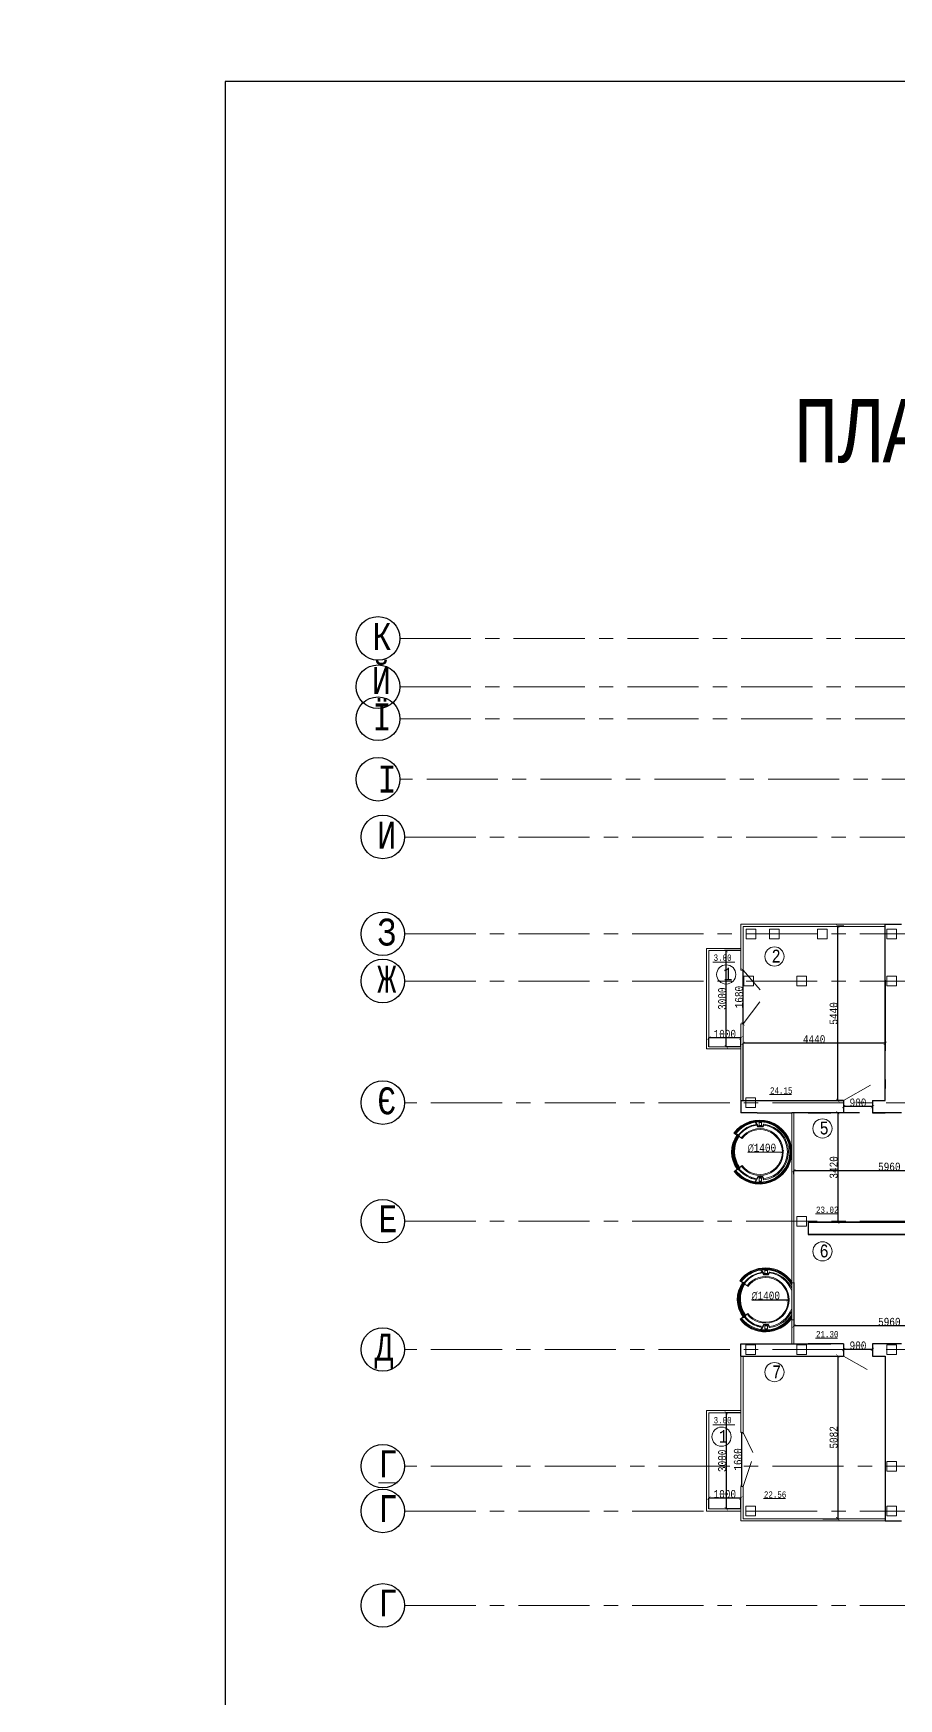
# Model space of a CAD drawing. Header units: millimetres. Extents: x -689206 to 4969298, y -1019800 to 703299.
# Drawn here: x 771506 to 798541, y -640833 to -588819 of the extents above; entities that cross this region are included whole.
import ezdxf

# ---------------------------------------------------------------- set-up
doc = ezdxf.new("R2010")
doc.units = ezdxf.units.MM
doc.linetypes.add('осеваяX2', pattern=[101.6, 63.5, -12.7, 12.7, -12.7])
for name, color, linetype, lineweight in [('б', 231, 'Continuous', 30), ('БАЛКОН', 7, 'Continuous', 20), ('Відомість заповнення дверних та віконних прорізів', 7, 'Continuous', 5), ('ОКНА', 250, 'Continuous', 20), ('РАЗМЕРЫ', 7, 'Continuous', 9), ('стены', 7, 'Continuous', 20), ('Штамп', 7, 'Continuous', 5)]:
    doc.layers.add(name, color=color, linetype=linetype, lineweight=lineweight)
doc.layers.add('внешняярамка', color=7, linetype='Continuous', lineweight=5, plot=False)
doc.layers.add('сетка', color=104, linetype='Continuous')
doc.layers.add('четотам', color=7, linetype='Continuous')
doc.styles.add('Аннотативный', font='isocteur.ttf', dxfattribs={"width": 0.7, "height": 250})
doc.dimstyles.new('Аннотативный', dxfattribs={"dimscale": 0, "dimtxt": 250, "dimasz": 100, "dimexe": 1.25, "dimexo": 0.625, "dimtad": 1, "dimdec": 0, "dimtxsty": 'Аннотативный', "dimblk": 'ARCHTICK', "dimcen": 2.5, "dimadec": 0, "dimazin": 0, "dimtfac": 1, "dimtdec": 0, "dimtmove": 0, "dimatfit": 3, "dimfxl": 1, "dimarcsym": 0})

# ---------------------------------------------------------------- blocks, each defined once
blk = doc.blocks.new('_ArchTick')
at = {"color": 0, "linetype": 'ByBlock', "const_width": 0.15}
blk.add_lwpolyline([(-0.5, -0.5), (0.5, 0.5)], dxfattribs=at)
blk = doc.blocks.new('*D4831')
at = {"layer": 'Defpoints', "color": 0, "lineweight": 5, "transparency": 16777216}
for p in [(797321, -622530), (796636, -625950), (797321, -625950)]:
    blk.add_point(p, dxfattribs=at)
at = {"layer": 'стены', "color": 0, "lineweight": -2, "transparency": 16777216}
for p, q in [((797321, -622530), (796635, -622530)), ((796636, -622530), (796636, -625950)), ((797321, -625950), (796635, -625950))]:
    blk.add_line(p, q, dxfattribs=at)
at = {"layer": 'стены', "color": 0, "lineweight": -2, "transparency": 16777216, "xscale": 100, "yscale": 100, "zscale": 100}
for p, rotation in [((796636, -622530), 90), ((796636, -625950), 270)]:
    blk.add_blockref('_ArchTick', p, dxfattribs=dict(at, rotation=rotation))
at = {"layer": 'стены', "color": 0, "lineweight": 5, "transparency": 16777216, "insert": (796511, -624240), "char_height": 250, "attachment_point": 5, "rotation": 90, "style": 'Аннотативный'}
blk.add_mtext('3420', dxfattribs=at)
blk = doc.blocks.new('*D4824')
at = {"layer": 'Defpoints', "color": 0, "linetype": 'ByBlock', "lineweight": 5, "transparency": 16777216}
for p in [(793153, -617470), (793609, -617470), (793609, -620470)]:
    blk.add_point(p, dxfattribs=at)
at = {"layer": 'б', "color": 0, "linetype": 'ByBlock', "lineweight": -2, "transparency": 16777216}
for p, q in [((793608, -617470), (793152, -617470)), ((793153, -620470), (793153, -617470)), ((793608, -620470), (793152, -620470))]:
    blk.add_line(p, q, dxfattribs=at)
at = {"layer": 'б', "color": 0, "linetype": 'ByBlock', "lineweight": -2, "transparency": 16777216, "xscale": 100, "yscale": 100, "zscale": 100}
for p, rotation in [((793153, -617470), 90), ((793153, -620470), 270)]:
    blk.add_blockref('_ArchTick', p, dxfattribs=dict(at, rotation=rotation))
at = {"layer": 'б', "color": 0, "linetype": 'ByBlock', "lineweight": 5, "transparency": 16777216, "insert": (793027, -618970), "char_height": 250, "attachment_point": 5, "rotation": 90, "style": 'Аннотативный'}
blk.add_mtext('3000', dxfattribs=at)
blk = doc.blocks.new('*D4825')
at = {"layer": 'Defpoints', "color": 0, "linetype": 'ByBlock', "lineweight": 5, "transparency": 16777216}
for p in [(792609, -620197), (792609, -620470), (793609, -620470)]:
    blk.add_point(p, dxfattribs=at)
at = {"layer": 'б', "color": 0, "linetype": 'ByBlock', "lineweight": -2, "transparency": 16777216}
for p, q in [((792609, -620469), (792609, -620196)), ((793609, -620197), (792609, -620197)), ((793609, -620469), (793609, -620196))]:
    blk.add_line(p, q, dxfattribs=at)
at = {"layer": 'б', "color": 0, "linetype": 'ByBlock', "lineweight": -2, "transparency": 16777216, "xscale": 100, "yscale": 100, "zscale": 100, "rotation": 180}
blk.add_blockref('_ArchTick', (792609, -620197), dxfattribs=at)
at = {"layer": 'б', "color": 0, "linetype": 'ByBlock', "lineweight": -2, "transparency": 16777216, "xscale": 100, "yscale": 100, "zscale": 100}
blk.add_blockref('_ArchTick', (793609, -620197), dxfattribs=at)
at = {"layer": 'б', "color": 0, "linetype": 'ByBlock', "lineweight": 5, "transparency": 16777216, "insert": (793109, -620071), "char_height": 250, "attachment_point": 5, "style": 'Аннотативный'}
blk.add_mtext('1000', dxfattribs=at)
blk = doc.blocks.new('*D4832')
at = {"layer": 'Defpoints', "color": 0, "linetype": 'ByBlock', "lineweight": 5, "transparency": 16777216}
for p in [(793609, -631903), (793153, -634903), (793609, -634903)]:
    blk.add_point(p, dxfattribs=at)
at = {"layer": 'б', "color": 0, "linetype": 'ByBlock', "lineweight": -2, "transparency": 16777216}
for p, q in [((793608, -631903), (793152, -631903)), ((793153, -631903), (793153, -634903)), ((793608, -634903), (793152, -634903))]:
    blk.add_line(p, q, dxfattribs=at)
at = {"layer": 'б', "color": 0, "linetype": 'ByBlock', "lineweight": -2, "transparency": 16777216, "xscale": 100, "yscale": 100, "zscale": 100}
for p, rotation in [((793153, -631903), 90), ((793153, -634903), 270)]:
    blk.add_blockref('_ArchTick', p, dxfattribs=dict(at, rotation=rotation))
at = {"layer": 'б', "color": 0, "linetype": 'ByBlock', "lineweight": 5, "transparency": 16777216, "insert": (793027, -633403), "char_height": 250, "attachment_point": 5, "rotation": 90, "style": 'Аннотативный'}
blk.add_mtext('3000', dxfattribs=at)
blk = doc.blocks.new('*D4833')
at = {"layer": 'Defpoints', "color": 0, "linetype": 'ByBlock', "lineweight": 5, "transparency": 16777216}
for p in [(792609, -634567), (792609, -634903), (793609, -634903)]:
    blk.add_point(p, dxfattribs=at)
at = {"layer": 'б', "color": 0, "linetype": 'ByBlock', "lineweight": -2, "transparency": 16777216}
for p, q in [((792609, -634902), (792609, -634566)), ((793609, -634567), (792609, -634567)), ((793609, -634902), (793609, -634566))]:
    blk.add_line(p, q, dxfattribs=at)
at = {"layer": 'б', "color": 0, "linetype": 'ByBlock', "lineweight": -2, "transparency": 16777216, "xscale": 100, "yscale": 100, "zscale": 100, "rotation": 180}
blk.add_blockref('_ArchTick', (792609, -634567), dxfattribs=at)
at = {"layer": 'б', "color": 0, "linetype": 'ByBlock', "lineweight": -2, "transparency": 16777216, "xscale": 100, "yscale": 100, "zscale": 100}
blk.add_blockref('_ArchTick', (793609, -634567), dxfattribs=at)
at = {"layer": 'б', "color": 0, "linetype": 'ByBlock', "lineweight": 5, "transparency": 16777216, "insert": (793109, -634442), "char_height": 250, "attachment_point": 5, "style": 'Аннотативный'}
blk.add_mtext('1000', dxfattribs=at)
blk = doc.blocks.new('*D4839')
at = {"layer": 'Defpoints', "color": 0, "lineweight": 5, "ltscale": 35, "transparency": 16777216}
for p in [(793644, -632521), (793644, -632521), (793644, -634201)]:
    blk.add_point(p, dxfattribs=at)
at = {"layer": 'РАЗМЕРЫ', "color": 0, "lineweight": -2, "ltscale": 35, "transparency": 16777216}
for p, q in [((793644, -634201), (793644, -632521)), ((793645, -632521), (793645, -632521)), ((793645, -634201), (793645, -634201))]:
    blk.add_line(p, q, dxfattribs=at)
at = {"layer": 'РАЗМЕРЫ', "color": 0, "lineweight": -2, "ltscale": 35, "transparency": 16777216, "xscale": 100, "yscale": 100, "zscale": 100}
for p, rotation in [((793644, -632521), 90), ((793644, -634201), 270)]:
    blk.add_blockref('_ArchTick', p, dxfattribs=dict(at, rotation=rotation))
at = {"layer": 'РАЗМЕРЫ', "color": 0, "lineweight": 9, "ltscale": 35, "transparency": 16777216, "insert": (793518, -633361), "char_height": 250, "attachment_point": 5, "rotation": 90, "style": 'Аннотативный'}
blk.add_mtext('1680', dxfattribs=at)
blk = doc.blocks.new('*D4840')
at = {"layer": 'Defpoints', "color": 0, "lineweight": 5, "ltscale": 35, "transparency": 16777216}
for p in [(793679, -618080), (793679, -618080), (793679, -619760)]:
    blk.add_point(p, dxfattribs=at)
at = {"layer": 'РАЗМЕРЫ', "color": 0, "lineweight": -2, "ltscale": 35, "transparency": 16777216}
for p, q in [((793679, -619760), (793679, -618080)), ((793680, -618080), (793680, -618080)), ((793680, -619760), (793680, -619760))]:
    blk.add_line(p, q, dxfattribs=at)
at = {"layer": 'РАЗМЕРЫ', "color": 0, "lineweight": -2, "ltscale": 35, "transparency": 16777216, "xscale": 100, "yscale": 100, "zscale": 100}
for p, rotation in [((793679, -618080), 90), ((793679, -619760), 270)]:
    blk.add_blockref('_ArchTick', p, dxfattribs=dict(at, rotation=rotation))
at = {"layer": 'РАЗМЕРЫ', "color": 0, "lineweight": 9, "ltscale": 35, "transparency": 16777216, "insert": (793553, -618920), "char_height": 250, "attachment_point": 5, "rotation": 90, "style": 'Аннотативный'}
blk.add_mtext('1680', dxfattribs=at)
blk = doc.blocks.new('*D4843')
at = {"layer": 'Defpoints', "color": 0, "lineweight": 5, "ltscale": 35, "transparency": 16777216}
for p in [(796820, -622340), (796820, -622340), (797720, -622340)]:
    blk.add_point(p, dxfattribs=at)
at = {"layer": 'РАЗМЕРЫ', "color": 0, "lineweight": -2, "ltscale": 35, "transparency": 16777216}
for p, q in [((796820, -622340), (796820, -622339)), ((797720, -622340), (796820, -622340)), ((797720, -622340), (797720, -622339))]:
    blk.add_line(p, q, dxfattribs=at)
at = {"layer": 'РАЗМЕРЫ', "color": 0, "lineweight": -2, "ltscale": 35, "transparency": 16777216, "xscale": 100, "yscale": 100, "zscale": 100, "rotation": 180}
blk.add_blockref('_ArchTick', (796820, -622340), dxfattribs=at)
at = {"layer": 'РАЗМЕРЫ', "color": 0, "lineweight": -2, "ltscale": 35, "transparency": 16777216, "xscale": 100, "yscale": 100, "zscale": 100}
blk.add_blockref('_ArchTick', (797720, -622340), dxfattribs=at)
at = {"layer": 'РАЗМЕРЫ', "color": 0, "lineweight": 5, "ltscale": 35, "transparency": 16777216, "insert": (797270, -622215), "char_height": 250, "attachment_point": 5, "style": 'Аннотативный'}
blk.add_mtext('900', dxfattribs=at)
blk = doc.blocks.new('*D4844')
at = {"layer": 'Defpoints', "color": 0, "lineweight": 5, "ltscale": 35, "transparency": 16777216}
for p in [(796820, -629928), (796820, -629928), (797720, -629940)]:
    blk.add_point(p, dxfattribs=at)
at = {"layer": 'РАЗМЕРЫ', "color": 0, "lineweight": -2, "ltscale": 35, "transparency": 16777216}
for p, q in [((796820, -629928), (796820, -629927)), ((797720, -629928), (796820, -629928)), ((797720, -629940), (797720, -629927))]:
    blk.add_line(p, q, dxfattribs=at)
at = {"layer": 'РАЗМЕРЫ', "color": 0, "lineweight": -2, "ltscale": 35, "transparency": 16777216, "xscale": 100, "yscale": 100, "zscale": 100, "rotation": 180}
blk.add_blockref('_ArchTick', (796820, -629928), dxfattribs=at)
at = {"layer": 'РАЗМЕРЫ', "color": 0, "lineweight": -2, "ltscale": 35, "transparency": 16777216, "xscale": 100, "yscale": 100, "zscale": 100}
blk.add_blockref('_ArchTick', (797720, -629928), dxfattribs=at)
at = {"layer": 'РАЗМЕРЫ', "color": 0, "lineweight": 5, "ltscale": 35, "transparency": 16777216, "insert": (797270, -629803), "char_height": 250, "attachment_point": 5, "style": 'Аннотативный'}
blk.add_mtext('900', dxfattribs=at)
blk = doc.blocks.new('*D4846')
at = {"layer": 'Defpoints', "color": 0, "lineweight": 5, "ltscale": 35, "transparency": 16777216}
for p in [(793687, -628376), (795087, -628376)]:
    blk.add_point(p, dxfattribs=at)
at = {"layer": 'РАЗМЕРЫ', "color": 0, "lineweight": -2, "ltscale": 35, "transparency": 16777216}
blk.add_line((793949, -628376), (795087, -628376), dxfattribs=at)
at = {"layer": 'РАЗМЕРЫ', "color": 0, "lineweight": -2, "ltscale": 35, "transparency": 16777216, "xscale": 100, "yscale": 100, "zscale": 100}
blk.add_blockref('_ArchTick', (795087, -628376), dxfattribs=at)
at = {"layer": 'РАЗМЕРЫ', "color": 0, "lineweight": 5, "ltscale": 35, "transparency": 16777216, "insert": (794387, -628251), "char_height": 250, "attachment_point": 5, "style": 'Аннотативный'}
blk.add_mtext('∅1400', dxfattribs=at)
blk = doc.blocks.new('*D4847')
at = {"layer": 'Defpoints', "color": 0, "lineweight": 5, "ltscale": 35, "transparency": 16777216}
for p in [(796166, -630130), (796166, -635212), (796636, -635212)]:
    blk.add_point(p, dxfattribs=at)
at = {"layer": 'РАЗМЕРЫ', "color": 0, "lineweight": -2, "ltscale": 35, "transparency": 16777216}
for p, q in [((796167, -630130), (796638, -630130)), ((796636, -630130), (796636, -635212)), ((796167, -635212), (796638, -635212))]:
    blk.add_line(p, q, dxfattribs=at)
at = {"layer": 'РАЗМЕРЫ', "color": 0, "lineweight": -2, "ltscale": 35, "transparency": 16777216, "xscale": 100, "yscale": 100, "zscale": 100}
for p, rotation in [((796636, -630130), 90), ((796636, -635212), 270)]:
    blk.add_blockref('_ArchTick', p, dxfattribs=dict(at, rotation=rotation))
at = {"layer": 'РАЗМЕРЫ', "color": 0, "lineweight": 5, "ltscale": 35, "transparency": 16777216, "insert": (796511, -632671), "char_height": 250, "attachment_point": 5, "rotation": 90, "style": 'Аннотативный'}
blk.add_mtext('5082', dxfattribs=at)
blk = doc.blocks.new('*D4848')
at = {"layer": 'Defpoints', "color": 0, "lineweight": 5, "ltscale": 35, "transparency": 16777216}
for p in [(796635, -616710), (796822, -616710), (796820, -622150)]:
    blk.add_point(p, dxfattribs=at)
at = {"layer": 'РАЗМЕРЫ', "color": 0, "lineweight": -2, "ltscale": 35, "transparency": 16777216}
for p, q in [((796822, -616710), (796634, -616710)), ((796635, -622150), (796635, -616710)), ((796819, -622150), (796634, -622150))]:
    blk.add_line(p, q, dxfattribs=at)
at = {"layer": 'РАЗМЕРЫ', "color": 0, "lineweight": -2, "ltscale": 35, "transparency": 16777216, "xscale": 100, "yscale": 100, "zscale": 100}
for p, rotation in [((796635, -616710), 90), ((796635, -622150), 270)]:
    blk.add_blockref('_ArchTick', p, dxfattribs=dict(at, rotation=rotation))
at = {"layer": 'РАЗМЕРЫ', "color": 0, "lineweight": 5, "ltscale": 35, "transparency": 16777216, "insert": (796510, -619430), "char_height": 250, "attachment_point": 5, "rotation": 90, "style": 'Аннотативный'}
blk.add_mtext('5440', dxfattribs=at)
blk = doc.blocks.new('*D4851')
at = {"layer": 'Defpoints', "color": 0, "lineweight": 5, "ltscale": 35, "transparency": 16777216}
for p in [(795268, -624343), (795268, -624450), (801228, -624450)]:
    blk.add_point(p, dxfattribs=at)
at = {"layer": 'РАЗМЕРЫ', "color": 0, "lineweight": -2, "ltscale": 35, "transparency": 16777216}
for p, q in [((795268, -624450), (795268, -624342)), ((801228, -624343), (795268, -624343)), ((801228, -624450), (801228, -624342))]:
    blk.add_line(p, q, dxfattribs=at)
at = {"layer": 'РАЗМЕРЫ', "color": 0, "lineweight": -2, "ltscale": 35, "transparency": 16777216, "xscale": 100, "yscale": 100, "zscale": 100, "rotation": 180}
blk.add_blockref('_ArchTick', (795268, -624343), dxfattribs=at)
at = {"layer": 'РАЗМЕРЫ', "color": 0, "lineweight": -2, "ltscale": 35, "transparency": 16777216, "xscale": 100, "yscale": 100, "zscale": 100}
blk.add_blockref('_ArchTick', (801228, -624343), dxfattribs=at)
at = {"layer": 'РАЗМЕРЫ', "color": 0, "lineweight": 5, "ltscale": 35, "transparency": 16777216, "insert": (798248, -624218), "char_height": 250, "attachment_point": 5, "style": 'Аннотативный'}
blk.add_mtext('5960', dxfattribs=at)
blk = doc.blocks.new('*D4854')
at = {"layer": 'Defpoints', "color": 0, "lineweight": 5, "ltscale": 35, "transparency": 16777216}
for p in [(795268, -627830), (801228, -627830), (795268, -629190)]:
    blk.add_point(p, dxfattribs=at)
at = {"layer": 'РАЗМЕРЫ', "color": 0, "lineweight": -2, "ltscale": 35, "transparency": 16777216}
for p, q in [((795268, -627831), (795268, -629192)), ((801228, -627831), (801228, -629192)), ((801228, -629190), (795268, -629190))]:
    blk.add_line(p, q, dxfattribs=at)
at = {"layer": 'РАЗМЕРЫ', "color": 0, "lineweight": -2, "ltscale": 35, "transparency": 16777216, "xscale": 100, "yscale": 100, "zscale": 100, "rotation": 180}
blk.add_blockref('_ArchTick', (795268, -629190), dxfattribs=at)
at = {"layer": 'РАЗМЕРЫ', "color": 0, "lineweight": -2, "ltscale": 35, "transparency": 16777216, "xscale": 100, "yscale": 100, "zscale": 100}
blk.add_blockref('_ArchTick', (801228, -629190), dxfattribs=at)
at = {"layer": 'РАЗМЕРЫ', "color": 0, "lineweight": 5, "ltscale": 35, "transparency": 16777216, "insert": (798248, -629065), "char_height": 250, "attachment_point": 5, "style": 'Аннотативный'}
blk.add_mtext('5960', dxfattribs=at)
blk = doc.blocks.new('*D4858')
at = {"layer": 'Defpoints', "color": 0, "lineweight": 5, "ltscale": 35, "transparency": 16777216}
for p in [(793679, -620364), (793679, -622150), (798119, -622150)]:
    blk.add_point(p, dxfattribs=at)
at = {"layer": 'РАЗМЕРЫ', "color": 0, "lineweight": -2, "ltscale": 35, "transparency": 16777216}
for p, q in [((793679, -622150), (793679, -620362)), ((798119, -620364), (793679, -620364)), ((798119, -622150), (798119, -620362))]:
    blk.add_line(p, q, dxfattribs=at)
at = {"layer": 'РАЗМЕРЫ', "color": 0, "lineweight": -2, "ltscale": 35, "transparency": 16777216, "xscale": 100, "yscale": 100, "zscale": 100, "rotation": 180}
blk.add_blockref('_ArchTick', (793679, -620364), dxfattribs=at)
at = {"layer": 'РАЗМЕРЫ', "color": 0, "lineweight": -2, "ltscale": 35, "transparency": 16777216, "xscale": 100, "yscale": 100, "zscale": 100}
blk.add_blockref('_ArchTick', (798119, -620364), dxfattribs=at)
at = {"layer": 'РАЗМЕРЫ', "color": 0, "lineweight": 5, "ltscale": 35, "transparency": 16777216, "insert": (795899, -620238), "char_height": 250, "attachment_point": 5, "style": 'Аннотативный'}
blk.add_mtext('4440', dxfattribs=at)
blk = doc.blocks.new('*D5085')
at = {"layer": 'Defpoints', "color": 0, "lineweight": 30, "ltscale": 35, "transparency": 16777216}
for p in [(793507, -623769), (794907, -623751)]:
    blk.add_point(p, dxfattribs=at)
at = {"layer": 'РАЗМЕРЫ', "color": 0, "lineweight": -2, "ltscale": 35, "transparency": 16777216}
blk.add_line((793831, -623765), (794907, -623751), dxfattribs=at)
at = {"layer": 'РАЗМЕРЫ', "color": 0, "lineweight": -2, "ltscale": 35, "transparency": 16777216, "xscale": 100, "yscale": 100, "zscale": 100, "rotation": 0.7114000594478194}
blk.add_blockref('_ArchTick', (794907, -623751), dxfattribs=at)
at = {"layer": 'РАЗМЕРЫ', "color": 0, "lineweight": 30, "ltscale": 35, "transparency": 16777216, "insert": (794267, -623634), "char_height": 250, "attachment_point": 5, "rotation": 0.7114, "style": 'Аннотативный'}
blk.add_mtext('∅1400', dxfattribs=at)

msp = doc.modelspace()

# ---------------------------------------------------------------- linework, layer by layer
at = {"layer": 'б', "color": 18, "linetype": 'ByBlock', "lineweight": 9, "true_color": 0x000000}
for p, q in [((792539, -620540), (792539, -617400)), ((792539, -634973), (792539, -631833)), ((793679, -632521.3), (793988.9, -633143.8)), ((793679, -634201.3), (793944.3, -633426.4))]:
    msp.add_line(p, q, dxfattribs=at)
at = {"layer": 'БАЛКОН', "lineweight": 9}
for p, q in [((792539, -617400), (793609, -617400)), ((792609, -620470), (792609, -617470)), ((792609, -617470), (793609, -617470)), ((793609, -620470), (792609, -620470)), ((793609, -620540), (792539, -620540)), ((792539, -631833), (793609, -631833)), ((792609, -634903), (792609, -631903)), ((792609, -631903), (793609, -631903)), ((793609, -634903), (792609, -634903))]:
    msp.add_line(p, q, dxfattribs=at)
at = {"layer": 'БАЛКОН'}
msp.add_line((793609, -634973), (792539, -634973), dxfattribs=at)
at = {"layer": 'внешняярамка', "lineweight": 5, "ltscale": 50, "const_width": 3}
msp.add_lwpolyline([(771507.8, -677848.6), (897406.5, -677848.6), (897406.5, -588820.3), (771507.8, -588820.3), (771507.8, -677848.6)], dxfattribs=at)
at = {"layer": 'ОКНА', "color": 0, "lineweight": 9}
for p, q in [((798119, -616640.3), (793609, -616640.3)), ((798119, -616710.3), (793679, -616710.3))]:
    msp.add_line(p, q, dxfattribs=at)
at = {"layer": 'РАЗМЕРЫ', "linetype": 'осеваяX2', "lineweight": 5, "ltscale": 35}
for p, q in [((782955.6, -607718.8), (850158.3, -607720)), ((850025.6, -612118.3), (782955.6, -612118.3)), ((850158.3, -622218.3), (783105.6, -622218.3)), ((850158.3, -629928.3), (783105.6, -629928.3)), ((850158.3, -633573), (783105.6, -633573))]:
    msp.add_line(p, q, dxfattribs=at)
at = {"layer": 'РАЗМЕРЫ'}
for p, q in [((792730.2, -617832.1), (793419.5, -617832.1)), ((794506.1, -621963.6), (795195.3, -621963.6)), ((795944, -625687.1), (796633.3, -625687.1)), ((795944, -629572.7), (796633.3, -629572.7)), ((792730.2, -632276.3), (793419.5, -632276.3)), ((794315, -634582.7), (795004.2, -634582.7))]:
    msp.add_line(p, q, dxfattribs=at)
at = {"layer": 'РАЗМЕРЫ', "lineweight": 9, "ltscale": 35}
for p, q in [((793679, -618079.5), (793609, -618079.5)), ((793679, -619759.5), (793609, -619759.5)), ((793679, -632521.3), (793609, -632521.3)), ((793679, -634201.3), (793609, -634201.3))]:
    msp.add_line(p, q, dxfattribs=at)
at = {"layer": 'РАЗМЕРЫ', "lineweight": 5, "ltscale": 35}
for p, q in [((793679, -619759.5), (794202.4, -619067.1)), ((796820.1, -622150.3), (797659.2, -621665.8)), ((794093.8, -622895.6), (794055.5, -622829.2)), ((794155.1, -622956.6), (794075.1, -622826.4)), ((794106.4, -622917.5), (794105.7, -622916.1)), ((794138.3, -622973.8), (794106.4, -622917.5)), ((794138.3, -622973.8), (794292.5, -622973.8)), ((794155.1, -622956.6), (794281.5, -622956.6)), ((794210, -622933.8), (794210, -622938.5)), ((794210, -622938.5), (794233.8, -622938.5)), ((794221.8, -622947.8), (794221.8, -622938.5)), ((794223.5, -622947.8), (794221.8, -622947.8)), ((794223.5, -622938.5), (794223.5, -622945)), ((794223.5, -622945), (794223.5, -622947.8)), ((794233.8, -622938.5), (794233.8, -622933.8)), ((794281.5, -622956.6), (794319.6, -622890.6)), ((794292.5, -622973.8), (794326, -622915.7)), ((794319.6, -622890.6), (794330.4, -622892)), ((794330.4, -622892), (794338.4, -622893)), ((793648.9, -623337.6), (793393.8, -623165.4)), ((793504.2, -623204.3), (793495.9, -623215.5)), ((793495.9, -623215.5), (793508.6, -623224.9)), ((793516.9, -623213.8), (793504.2, -623204.3)), ((793508.6, -623224.9), (793516.9, -623213.8)), ((793546, -623250.5), (793552, -623240.1)), ((793559.1, -623259.5), (793546, -623250.5)), ((793552, -623240.1), (793567, -623248.8)), ((793567, -623248.8), (793559.1, -623259.5)), ((793648.3, -624181.7), (793403.6, -624366.4)), ((793507.2, -624305.1), (793521.9, -624293.5)), ((793507.2, -624305.1), (793516.6, -624317)), ((793516.6, -624317), (793531.2, -624305.4)), ((793523.7, -624295.6), (793520.8, -624292)), ((793531.2, -624305.4), (793523.6, -624295.7)), ((793561.9, -624264), (793580.4, -624249.3)), ((793561.9, -624264), (793569.8, -624274)), ((793569.8, -624274), (793587.9, -624259.7)), ((793587.9, -624259.7), (793580.4, -624249.3)), ((793611.6, -624209.4), (793648.3, -624181.7)), ((794090.8, -624619.7), (794055, -624689.3)), ((794155.1, -624540.3), (794072.3, -624692)), ((794138.3, -624527.2), (794105.1, -624591.7)), ((794138.3, -624527.2), (794292.5, -624527.2)), ((794155.1, -624540.3), (794174.1, -624540.3)), ((794168.3, -624527.2), (794198.3, -624527.2)), ((794174.1, -624540.3), (794257.6, -624540.3)), ((794210, -624574.6), (794210, -624569.9)), ((794210, -624569.9), (794233.8, -624569.9)), ((794221.8, -624560.6), (794221.8, -624569.9)), ((794223.5, -624569.9), (794223.5, -624563.4)), ((794233.8, -624569.9), (794233.8, -624574.6)), ((794281.5, -624540.3), (794257.6, -624540.3)), ((794281.8, -624540.3), (794308, -624594.4)), ((794292.5, -624527.2), (794324.5, -624592.4)), ((794308, -624594.4), (794322.7, -624624.7)), ((795198.3, -627962.8), (795198.3, -627153.8)), ((795198.3, -627153.8), (795198.3, -628756.1)), ((793828.9, -627953.8), (793573.8, -627781.7)), ((794273.9, -627511.9), (794235.5, -627445.5)), ((794335.1, -627572.9), (794255.1, -627442.7)), ((794286.5, -627533.7), (794285.7, -627532.4)), ((794318.3, -627590), (794286.5, -627533.7)), ((794318.3, -627590), (794472.5, -627590)), ((794335.1, -627572.9), (794461.6, -627572.9)), ((794390.1, -627550), (794390.1, -627554.7)), ((794390.1, -627554.7), (794413.8, -627554.7)), ((794401.8, -627564), (794401.8, -627554.7)), ((794403.5, -627564), (794401.8, -627564)), ((794403.5, -627554.7), (794403.5, -627561.2)), ((794403.5, -627561.2), (794403.5, -627564)), ((794413.8, -627554.7), (794413.8, -627550)), ((794461.6, -627572.9), (794499.7, -627506.9)), ((794472.5, -627590), (794506, -627531.9)), ((794499.7, -627506.9), (794510.4, -627508.3)), ((794510.4, -627508.3), (794518.4, -627509.3)), ((795198.3, -628367.5), (795198.3, -627803.3)), ((795198.3, -627803.3), (795198.3, -628948.1)), ((793684.2, -627820.6), (793676, -627831.8)), ((793676, -627831.8), (793688.7, -627841.1)), ((793696.9, -627830.1), (793684.2, -627820.6)), ((793688.7, -627841.1), (793696.9, -627830.1)), ((793726, -627866.8), (793732, -627856.4)), ((793739.2, -627875.7), (793726, -627866.8)), ((793732, -627856.4), (793747, -627865.1)), ((793747, -627865.1), (793739.2, -627875.7)), ((795198.3, -627849.6), (795268.3, -627849.6)), ((793828.4, -628798), (793583.6, -628982.7)), ((793791.7, -628825.7), (793828.4, -628798)), ((793687.3, -628921.4), (793701.9, -628909.8)), ((793687.3, -628921.4), (793696.7, -628933.2)), ((793696.7, -628933.2), (793711.3, -628921.6)), ((793703.7, -628911.9), (793700.9, -628908.3)), ((793711.3, -628921.6), (793703.6, -628912)), ((793741.9, -628880.2), (793760.4, -628865.6)), ((793741.9, -628880.2), (793749.9, -628890.3)), ((793749.9, -628890.3), (793768, -628875.9)), ((793768, -628875.9), (793760.4, -628865.6)), ((794270.8, -629236), (794235, -629305.6)), ((794335.1, -629156.5), (794252.3, -629308.3)), ((794318.3, -629143.4), (794285.2, -629208)), ((794318.3, -629143.4), (794472.5, -629143.4)), ((794335.1, -629156.5), (794354.2, -629156.5)), ((794348.3, -629143.4), (794378.3, -629143.4)), ((794354.2, -629156.5), (794437.7, -629156.5)), ((794390.1, -629190.9), (794390.1, -629186.2)), ((794390.1, -629186.2), (794413.8, -629186.2)), ((794401.8, -629176.9), (794401.8, -629186.2)), ((794403.5, -629186.2), (794403.5, -629179.7)), ((794413.8, -629186.2), (794413.8, -629190.9)), ((794461.6, -629156.5), (794437.7, -629156.5)), ((794461.8, -629156.5), (794488, -629210.6)), ((794472.5, -629143.4), (794504.6, -629208.7)), ((794488, -629210.6), (794502.8, -629241)), ((795198.3, -628999.2), (795268.3, -628999.2)), ((796819.9, -630130.4), (797555.5, -630555.1))]:
    msp.add_line(p, q, dxfattribs=at)
at = {"layer": 'РАЗМЕРЫ', "lineweight": 9}
for p, q in [((795198.3, -629750.3), (795198.3, -622530.3)), ((795268.3, -629750.3), (795268.3, -622530.3)), ((793609, -632521.3), (793609, -630130.3)), ((793679, -632521.3), (793679, -630130.3)), ((793609, -635282.3), (793609, -634201.3)), ((793679, -635212.3), (793679, -634201.3)), ((793609, -635282.3), (798119, -635282.3)), ((793679, -635212.3), (798119, -635212.3))]:
    msp.add_line(p, q, dxfattribs=at)
at = {"layer": 'РАЗМЕРЫ', "lineweight": 30, "ltscale": 35}
for p, q in [((796820.1, -622150.3), (796819.9, -622530.4)), ((797720.1, -622150.3), (797719.9, -622530.4)), ((796820.1, -629750.3), (796819.9, -630130.4)), ((797720.1, -629750.3), (797719.9, -630130.4))]:
    msp.add_line(p, q, dxfattribs=at)
at = {"layer": 'РАЗМЕРЫ', "lineweight": 5, "ltscale": 35}
msp.add_lwpolyline([(793680.2, -618079.5), (794211.5, -618688.6)], dxfattribs=at)
for points in [[(794258.9, -622933.8), (794258.9, -622841.1), (794180.3, -622841.1), (794180.3, -622933.8)], [(794258.9, -624574.6), (794258.9, -624667.3), (794180.3, -624667.3), (794180.3, -624574.6)], [(794439, -627550), (794439, -627457.3), (794360.4, -627457.3), (794360.4, -627550)], [(794439, -629190.9), (794439, -629283.6), (794360.4, -629283.6), (794360.4, -629190.9)]]:
    msp.add_lwpolyline(points, close=True, dxfattribs=at)
for centre, radius, start, end in [((794225.3, -623757.9), 872.3, 98.67232, 261.12344), ((794225.3, -623757.9), 872.3, 121.39513, 261.12344), ((794217.6, -623754), 845.3, 97.60747, 262.35646), ((794198.3, -623759.4), 1000, 217.37501, 143.55996), ((794198.3, -623759.4), 1000, 217.37501, 143.55996), ((794196.8, -623760), 978.9, 217.40664, 143.42968), ((794198.2, -623762.5), 959.9, 217.24441, 143.30067), ((794198.3, -623759.4), 941.1, 98.7273, 143.40814), ((794198.3, -623759.4), 941.1, 217.39558, 97.52129), ((794205.9, -623758.9), 729.6, 217.17279, 143.03122), ((794207, -623760), 700, 217.04665, 142.8815), ((794217.6, -623754), 845.3, 359.75585, 82.62867), ((794225.3, -623757.9), 872.3, 359.77349, 82.55309), ((794216.5, -623752.9), 898.9, 143.28399, 217.90601), ((794223.5, -623752.6), 896.4, 143.59131, 217.64066), ((794220.8, -623750.4), 885.1, 143.58021, 217.73128), ((794276, -623745.9), 882.2, 145.83963, 215.96208), ((794284.4, -623743.6), 880.1, 146.26961, 215.73149), ((794280.7, -623739.1), 866.4, 146.38679, 216.0762), ((794225.3, -623757.9), 872.3, 276.41061, 359.77349), ((794217.6, -623754), 845.3, 277.27063, 359.75585), ((794217.6, -623754), 845.3, 251.00234, 262.35646), ((794405.4, -628374.2), 872.3, 98.67232, 261.12344), ((794405.4, -628374.2), 872.3, 121.39513, 261.12344), ((794397.6, -628370.2), 845.3, 97.60747, 262.35646), ((794378.3, -628375.7), 1000, 34.91854, 143.55996), ((794378.3, -628375.7), 1000, 34.91854, 143.55996), ((794376.8, -628376.3), 978.9, 32.94946, 143.42968), ((794378.2, -628378.8), 959.9, 31.31056, 143.30067), ((794378.3, -628375.7), 941.1, 98.7273, 143.40814), ((794385.9, -628375.1), 729.6, 217.17279, 143.03122), ((794387.1, -628376.3), 700, 217.04665, 142.8815), ((794378.3, -628375.7), 941.1, 29.38742, 97.52129), ((794397.6, -628370.2), 845.3, 18.68815, 82.62867), ((794405.4, -628374.2), 872.3, 24.62853, 82.55309), ((794396.5, -628369.2), 898.9, 143.28399, 217.90601), ((794403.6, -628368.8), 896.4, 143.59131, 217.64066), ((794400.9, -628366.6), 885.1, 143.58021, 217.73128), ((794456, -628362.2), 882.2, 145.83963, 215.96208), ((794464.4, -628359.9), 880.1, 146.26961, 215.73149), ((794460.7, -628355.4), 866.4, 146.38679, 216.0762), ((794378.3, -628375.7), 941.1, 217.39558, 330.61258), ((794405.4, -628374.2), 872.3, 276.41061, 335.37147), ((794397.6, -628370.2), 845.3, 277.27063, 341.31185), ((794378.3, -628375.7), 1000, 217.37501, 325.08146), ((794378.3, -628375.7), 1000, 217.37501, 325.08146), ((794376.8, -628376.3), 978.9, 217.40664, 327.05054), ((794378.2, -628378.8), 959.9, 217.24441, 328.68944), ((794397.6, -628370.2), 845.3, 251.00234, 262.35646)]:
    msp.add_arc(centre, radius, start, end, dxfattribs=at)
at = {"layer": 'сетка', "color": 0}
for centre in [(782274.9, -607716.6), (782274.9, -609226.1), (782274.9, -610226.1), (782274.9, -612116.1), (782424.9, -613918.1), (782424.9, -616945.5), (782424.9, -618418.1), (782424.9, -622216.1), (782424.9, -625918.1), (782424.9, -629926.1), (782424.9, -633570.8), (782424.9, -634970.1), (782424.9, -637918.1)]:
    msp.add_circle(centre, 680.7, dxfattribs=at)
at = {"layer": 'стены', "linetype": 'осеваяX2', "lineweight": 5, "ltscale": 35}
for p, q in [((782955.6, -609228.3), (850158.3, -609228.3)), ((782955.6, -610228.3), (850158.3, -610228.3)), ((783105.6, -613920.3), (850158.3, -613920.3)), ((783105.6, -616947.7), (850158.3, -616947.7)), ((783105.6, -618420.3), (850158.3, -618420.3)), ((783105.6, -625920.3), (850158.3, -625920.3)), ((783105.6, -634972.3), (850158.3, -634972.3)), ((783105.6, -637920.3), (850158.3, -637920.3))]:
    msp.add_line(p, q, dxfattribs=at)
at = {"layer": 'стены'}
for p, q in [((793609, -616640.3), (793609, -618079.5)), ((793679, -616710.3), (793679, -618079.5)), ((798119, -618393.1), (798119, -618903.1)), ((793609, -619759.5), (793609, -622150.3)), ((793679, -619759.5), (793679, -622150.3)), ((798119, -622150.3), (798119, -621770.3)), ((798508.3, -622530.3), (798119, -622530.3)), ((797048.3, -626330.3), (796668.3, -626330.3)), ((797720.1, -629750.3), (798119, -629750.3)), ((798508.3, -629750.3), (798119, -629750.3)), ((798119, -633887.5), (798119, -631684.5))]:
    msp.add_line(p, q, dxfattribs=at)
at = {"layer": 'стены', "lineweight": 30}
for p, q in [((798119, -621496.3), (798119, -616640.3)), ((798119, -616640.3), (798629, -616640.3)), ((798119, -618393.1), (798119, -620596.3)), ((798119, -621496.3), (798119, -621770.3)), ((798119, -622150.3), (798119, -621496.3)), ((793609, -622150.3), (796820.1, -622150.3)), ((793609, -622150.3), (793609, -622530.3)), ((794119, -622530.3), (793609, -622530.3)), ((794119, -622530.3), (795198.3, -622530.3)), ((796819.9, -622530.3), (795198.3, -622530.3)), ((795708.3, -622530.3), (796421.3, -622530.3)), ((797719.9, -622530.3), (798119, -622530.3)), ((798628.8, -622530.8), (797719.9, -622530.4)), ((797720.1, -622150.3), (798119, -622150.3)), ((799248.3, -625950.3), (795708.3, -625950.3)), ((795708.3, -625950.3), (799248.3, -625950.3)), ((795708.3, -625950.3), (795708.3, -626330.3)), ((795708.3, -626330.3), (799248.3, -626330.3)), ((799628.3, -626330.3), (795708.3, -626330.3)), ((793609, -630130.3), (793609, -629750.3)), ((793609, -629750.3), (795708.3, -629750.3)), ((795708.3, -629750.3), (796421.3, -629750.3)), ((796820.1, -629750.3), (795708.3, -629750.3)), ((798629, -629750.3), (797720.1, -629750.3)), ((793609, -630130.3), (796819.9, -630130.3)), ((797719.9, -630130.3), (798119, -630130.3)), ((798119, -630130.3), (798119, -635282.3)), ((798119, -635282.3), (798629, -635282.3))]:
    msp.add_line(p, q, dxfattribs=at)
at = {"layer": 'стены'}
for points in [[(793777.8, -616797.7), (794077.8, -616797.7), (794077.8, -617097.7), (793777.8, -617097.7)], [(794508.3, -616797.7), (794808.3, -616797.7), (794808.3, -617097.7), (794508.3, -617097.7)], [(796008.3, -616797.7), (796308.3, -616797.7), (796308.3, -617097.7), (796008.3, -617097.7)], [(798169, -616797.7), (798469, -616797.7), (798469, -617097.7), (798169, -617097.7)], [(793700, -618270.3), (794000, -618270.3), (794000, -618570.3), (793700, -618570.3)], [(795358.3, -618270.3), (795658.3, -618270.3), (795658.3, -618570.3), (795358.3, -618570.3)], [(798169, -618270.3), (798469, -618270.3), (798469, -618570.3), (798169, -618570.3)], [(793769, -622068.3), (794069, -622068.3), (794069, -622368.3), (793769, -622368.3)], [(795358.3, -625770.3), (795658.3, -625770.3), (795658.3, -626070.3), (795358.3, -626070.3)], [(793769, -629778.3), (794069, -629778.3), (794069, -630078.3), (793769, -630078.3)], [(795358.3, -629778.3), (795658.3, -629778.3), (795658.3, -630078.3), (795358.3, -630078.3)], [(798169, -629778.3), (798469, -629778.3), (798469, -630078.3), (798169, -630078.3)], [(798169, -633423), (798469, -633423), (798469, -633723), (798169, -633723)], [(793769, -634822.3), (794069, -634822.3), (794069, -635122.3), (793769, -635122.3)], [(798169, -634822.3), (798469, -634822.3), (798469, -635122.3), (798169, -635122.3)]]:
    msp.add_lwpolyline(points, close=True, dxfattribs=at)
at = {"layer": 'четотам', "lineweight": 13}
for centre in [(794658.3, -617652.5), (793152.9, -618212.5), (796158.3, -623022.5), (796158.3, -626862.5), (794658.3, -630632.5), (793007.8, -632650.3)]:
    msp.add_circle(centre, 300, dxfattribs=at)
at = {"layer": 'Штамп', "lineweight": 30}
msp.add_lwpolyline([(777503, -676349.8), (895907.7, -676349.8), (895907.7, -590319.1), (777503, -590319.1)], close=True, dxfattribs=at)

# ---------------------------------------------------------------- texts
at = {"layer": 'Відомість заповнення дверних та віконних прорізів', "ltscale": 50, "insert": (795260.5, -600239.9), "char_height": 1981.599, "width": 49794.183, "attachment_point": 1, "style": 'Аннотативный'}
msp.add_mtext('ПЛАН ПОЗНАЧЦІ +15.300/+18 300', dxfattribs=at)
at = {"layer": 'РАЗМЕРЫ', "lineweight": 5, "ltscale": 35, "width": 7009.377, "attachment_point": 1, "style": 'Аннотативный'}
for s, insert, char_height in [('К', (782103.9, -607239.9), 841.3), ('Й', (782086.3, -608608.4), 841.3), ('Ї', (782103.9, -609749.3), 841.3), ('І', (782262.5, -611692.2), 841.3), ('И', (782253.9, -613441.3), 841.3), ('З', (782253.9, -616468.8), 841.3), ('Ж', (782253.9, -617941.3), 841.3), ('Є', (782253.9, -621739.3), 841.3), ('Е', (782289.2, -625423.7), 841.3), ('Д', (782168.9, -629431.7), 841.3), ('{\\LГ}', (782289.2, -633076.5), 841.28), ('Г', (782289.2, -634475.7), 841.3), ('Г', (782289.2, -637423.7), 841.3)]:
    msp.add_mtext(s, dxfattribs=dict(at, insert=insert, char_height=char_height))
at = {"layer": 'РАЗМЕРЫ', "char_height": 200, "width": 656.117, "attachment_point": 1, "style": 'Аннотативный'}
for s, insert in [('3.00', (792759.5, -617589.3)), ('24.15', (794520.2, -621739.6)), ('23.02', (795958.2, -625463.1)), ('21.30', (795958.2, -629348.6)), ('3.00', (792759.5, -632033.5)), ('22.56', (794329.1, -634358.7))]:
    msp.add_mtext(s, dxfattribs=dict(at, insert=insert))
at = {"layer": 'РАЗМЕРЫ', "lineweight": 13, "ltscale": 150, "char_height": 401.1, "width": 1460, "attachment_point": 1, "style": 'Аннотативный'}
for s, insert in [('2', (794570.3, -617438.8)), ('1', (793065, -617998.8)), ('5', (796070.3, -622808.8)), ('6', (796070.3, -626648.8)), ('7', (794585.8, -630426.2)), ('1', (792919.9, -632436.6))]:
    msp.add_mtext(s, dxfattribs=dict(at, insert=insert))

# ---------------------------------------------------------------- dimensions: what is measured, and where the dimension line sits
at = {"layer": 'б', "color": 18, "linetype": 'ByBlock', "lineweight": 5, "true_color": 0x000000}
for p1, p2, distance, picture, middle in [((793609, -620470), (793609, -617470), 456, '*D4824', (793027.3, -618970)), ((793609, -620470), (792609, -620470), -273, '*D4825', (793109, -620071.4)), ((793609, -631903), (793609, -634903), -456, '*D4832', (793027.3, -633403)), ((793609, -634903), (792609, -634903), -335.6, '*D4833', (793109, -634441.7))]:
    dim = msp.add_aligned_dim(p1=p1, p2=p2, distance=distance, dimstyle='Аннотативный', dxfattribs=at)
    dim.commit()
    dim.dimension.update_dxf_attribs({"geometry": picture, "text_midpoint": middle})
at = {"layer": 'РАЗМЕРЫ', "lineweight": 5, "ltscale": 35}
for base, p1, p2, picture, middle in [((796635.2, -616710.3), (796820.1, -622150.3), (796822.4, -616710.3), '*D4848', (796509.6, -619430.3)), ((796636.4, -635212.3), (796166.1, -630130.3), (796166.1, -635212.3), '*D4847', (796510.8, -632671.3))]:
    dim = msp.add_linear_dim(base=base, p1=p1, p2=p2, angle=90, dimstyle='Аннотативный', dxfattribs=at)
    dim.commit()
    dim.dimension.update_dxf_attribs({"geometry": picture, "text_midpoint": middle})
at = {"layer": 'РАЗМЕРЫ', "lineweight": 9, "ltscale": 35}
for base, p1, p2, picture, middle in [((793679, -618079.5), (793679, -619759.5), (793679, -618079.5), '*D4840', (793553.3, -618919.5)), ((793644, -632521.3), (793644, -634201.3), (793644, -632521.3), '*D4839', (793518.3, -633361.3))]:
    dim = msp.add_linear_dim(base=base, p1=p1, p2=p2, angle=90, dimstyle='Аннотативный', dxfattribs=at)
    dim.commit()
    dim.dimension.update_dxf_attribs({"geometry": picture, "text_midpoint": middle})
at = {"layer": 'РАЗМЕРЫ', "lineweight": 5, "ltscale": 35}
for base, p1, p2, picture, middle in [((793679, -620363.7), (798119, -622150.3), (793679, -622150.3), '*D4858', (795899, -620238.1)), ((796820, -622340.4), (797720, -622340.4), (796820, -622340.4), '*D4843', (797270, -622214.7)), ((795268.3, -624343.3), (801228.3, -624450.3), (795268.3, -624450.3), '*D4851', (798248.3, -624217.7)), ((795268.3, -629190.3), (801228.3, -627830.3), (795268.3, -627830.3), '*D4854', (798248.3, -629064.7)), ((796820, -629928.3), (797720, -629940.4), (796820, -629928.3), '*D4844', (797270, -629802.6))]:
    dim = msp.add_linear_dim(base=base, p1=p1, p2=p2, dimstyle='Аннотативный', dxfattribs=at)
    dim.commit()
    dim.dimension.update_dxf_attribs({"geometry": picture, "text_midpoint": middle})
at = {"layer": 'РАЗМЕРЫ', "lineweight": 30, "ltscale": 35}
dim = msp.add_diameter_dim_2p(p1=(793507.1, -623768.7), p2=(794907, -623751.3), dimstyle='Аннотативный', dxfattribs=at)
dim.commit()
dim.dimension.update_dxf_attribs({"geometry": '*D5085', "text_midpoint": (794268.9, -623759.2), "dimtype": 163})
at = {"layer": 'РАЗМЕРЫ', "lineweight": 5, "ltscale": 35}
dim = msp.add_diameter_dim_2p(p1=(793687.1, -628376.3), p2=(795087.1, -628376.3), dimstyle='Аннотативный', dxfattribs=at)
dim.commit()
dim.dimension.update_dxf_attribs({"geometry": '*D4846', "text_midpoint": (794387.1, -628376.3), "dimtype": 163})
at = {"layer": 'стены', "lineweight": 5}
dim = msp.add_linear_dim(base=(796636.4, -625950.3), p1=(797321.3, -622530.3), p2=(797321.3, -625950.3), angle=270, dimstyle='Аннотативный', dxfattribs=at)
dim.commit()
dim.dimension.update_dxf_attribs({"geometry": '*D4831', "text_midpoint": (796636.4, -624240.3), "dimtype": 161})

doc.saveas('drawing.dxf')
